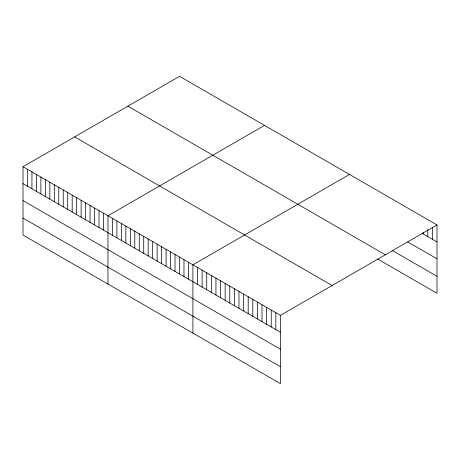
<?xml version="1.0" encoding="UTF-8"?>
<svg xmlns="http://www.w3.org/2000/svg" width="460" height="460" viewBox="0 0 460 460"><rect width="100%" height="100%" fill="white"/><g stroke="black" fill="none" stroke-linecap="round" stroke-linejoin="round"><path stroke-width="0.69" d="M23 166.721L280.439 315.353L280.439 383.669L23 235.037L23 166.721L179.561 76.331L437 224.963L437 293.279L377.689 259.037M264.511 125.379L107.956 215.769L107.956 284.084M349.468 174.426L192.912 264.816L192.912 333.132M280.439 315.353L437 224.963M422.027 233.231L437 241.874M407.629 241.885L437 258.836M392.081 250.384L437 276.316M127.891 106.162L385.336 254.794M74.664 136.89L332.108 285.522M23 183.632L280.439 332.264M23 200.594L280.439 349.226M23 218.074L280.439 366.706M432.394 227.234L432.394 239.217M427.788 229.511L427.788 236.555M423.177 232.484L423.177 233.893M275.833 312.691L275.833 329.601M271.227 310.034L271.227 326.945M266.622 307.372L266.622 324.283M262.016 304.716L262.016 321.626M257.404 302.053L257.404 318.964M252.799 299.391L252.799 316.302M248.193 296.734L248.193 313.645M243.587 294.072L243.587 310.983M238.981 291.416L238.981 308.327M234.37 288.753L234.37 305.664M229.764 286.097L229.764 303.008M225.158 283.435L225.158 300.346M220.553 280.778L220.553 297.689M215.947 278.116L215.947 295.027M211.341 275.454L211.341 292.364M206.73 272.797L206.73 289.708M202.124 270.135L202.124 287.046M197.518 267.478L197.518 284.389M188.439 262.234L188.439 279.145M183.971 259.653L183.971 276.563M179.498 257.071L179.498 273.982M175.024 254.489L175.024 271.4M170.556 251.907L170.556 268.818M166.083 249.326L166.083 266.236M161.609 246.744L161.609 263.655M157.142 244.162L157.142 261.079M152.668 241.586L152.668 258.497M148.201 239.005L148.201 255.915M143.727 236.423L143.727 253.333M139.254 233.841L139.254 250.752M134.786 231.259L134.786 248.17M130.312 228.677L130.312 245.588M125.839 226.096L125.839 243.006M121.371 223.514L121.371 240.425M116.897 220.932L116.897 237.843M112.43 218.35L112.43 235.261M103.483 213.187L103.483 230.098M99.015 210.605L99.015 227.516M94.541 208.023L94.541 224.934M90.068 205.442L90.068 222.352M85.6 202.86L85.6 219.771M81.127 200.278L81.127 217.189M76.659 197.696L76.659 214.607M72.186 195.115L72.186 212.025M67.712 192.533L67.712 209.444M63.244 189.951L63.244 206.862M58.771 187.369L58.771 204.28M54.297 184.788L54.297 201.698M49.829 182.206L49.829 199.123M45.356 179.63L45.356 196.541M40.888 177.048L40.888 193.959M36.415 174.466L36.415 191.377M31.941 171.885L31.941 188.795M27.473 169.303L27.473 186.214"/></g></svg>
